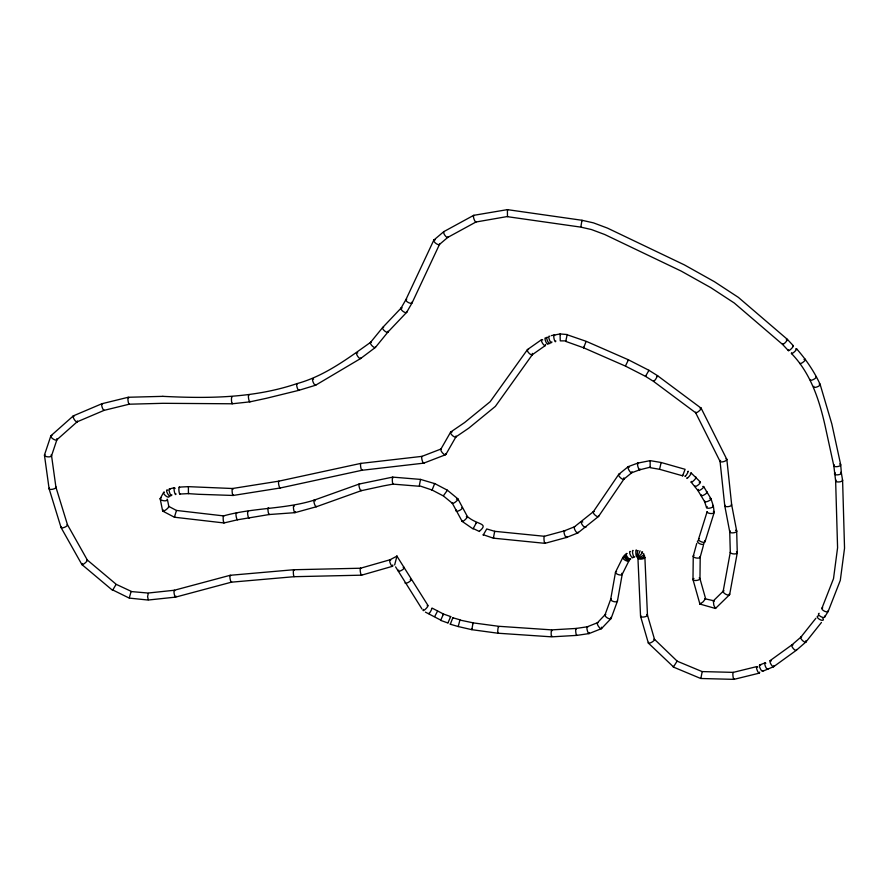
<?xml version="1.0" encoding="UTF-8"?>
<svg xmlns="http://www.w3.org/2000/svg" width="889" height="889" viewBox="0 0 889 889"><rect width="100%" height="100%" fill="white"/><g stroke="black" fill="none" stroke-linecap="round" stroke-linejoin="round"><path stroke-width="1.33" d="M467.336 516.509C477.349 525.221 489.328 522.821 479.493 531.166M692.987 579.495L693.253 556.214M699.965 578.706L700.21 557.014M588.996 633.59L576.772 635.391L551.669 636.846L497.862 633.212L471.815 629.679L458.213 626.545L459.98 619.822L452.868 617.766M715.745 607.587L715.512 608.432L729.513 594.763M598.486 516.487L577.85 532.944L566.515 537.467L544.935 543.335L493.351 538.167L483.183 534.711M637.835 463.08L650.181 460.646L661.116 462.491L685.097 469.314L682.63 475.815L659.571 469.292L661.116 462.669M695.709 412.807L653.659 381.47L645.47 376.336L625.478 366.112L583.617 347.788L565.737 341.398L567.204 334.542L560.103 333.942L560.47 334.675M394.66 564.926L396.927 556.158L389.927 559.803M431.987 608.043L443.5 614.043L450.734 616.599L447.978 622.767M581.973 220.95L582.006 220.294L593.463 222.861L607.465 228.106L684.363 264.878L714.412 281.691L738.392 297.393L787.387 339.376L793.321 345.71M473.048 623.656L473.092 622.867L498.573 626.278L551.725 629.879L576.039 628.456L587.218 626.812L597.53 622.711M494.673 532L494.706 531.311L486.75 528.955L483.16 535.134M458.213 626.545L450.279 624.222L450.445 623.6M583.606 347.755L583.784 347.154M432.065 489.995L432.243 489.394M610.687 599.319L615.51 572.216M622.222 574.227L617.466 601.02L611.121 618.388M723.146 591.418L730.302 552.191A3.489 1.434 4.4 0 0 734.747 553.947A3.489 1.434 4.4 0 0 736.481 551.769M729.68 594.441L737.27 552.825M551.98 636.113C550.847 638.48 550.913 628.034 552.025 630.746M682.608 475.815L682.796 475.215M188.657 492.906L188.368 493.639L198.536 494.295L233.096 495.462L280.135 488.005L361.934 470.281L423.697 463.158M459.946 620.066L473.07 622.822M650.526 467.114L639.691 469.814M129.305 597.841L131.139 591.307L116.292 584.384L87.322 560.014L67.475 524.743L55.907 487.139M637.624 556.047C636.635 558.614 637.546 548.591 638.158 550.68M131.083 591.552L148.074 593.041L174.3 590.252L230.218 575.283L293.714 569.738L360.556 568.227M498.151 632.468C497.173 634.868 498.14 624.556 498.696 627.134M472.081 628.945L471.859 629.634L473.037 622.845M493.606 537.423L493.395 538.123L494.673 531.322L544.368 536.278L564.315 530.855M693.276 556.036L696.754 543.401M700.176 557.192L703.399 545.502M174.588 516.609L174.4 517.187L176.478 510.464L168.71 506.374M580.917 226.617L581.951 220.272L507.397 209.637L507.697 210.249M700.965 677.885L702.21 671.584L733.258 672.373L756.828 666.583M396.661 557.003L396.927 556.158M419.441 485.794L432.065 490.017L443.511 496.029L452.379 503.318M443.544 495.584L447.4 490.228L457.935 498.885L467.403 516.576M112.581 589.885L129.249 598.097L148.085 600.042L175.578 597.119L231.429 582.173L294.126 576.694L361.579 575.172L392.494 566.304M148.296 599.653L147.585 596.652L148.285 593.419M565.937 340.898L560.259 340.865L560.07 333.953L551.258 335.609M473.092 528.488L479.482 531.511M625.534 365.79L628.445 359.812L586.229 341.332L567.093 334.742M440.677 620.089L425.42 612.132M698.543 539.156L707.144 511.664M705.044 541.69L714.167 512.52M44.472 454.968L50.829 435.943M51.518 455.868L56.952 439.611M434.699 616.521L437.555 611.132M637.88 556.114L637.657 556.992A3.567 0.722 -46 0 0 641.591 553.68A3.567 0.722 -46 0 0 641.514 552.125M604.976 614.921L610.71 599.23M653.759 380.937L655.326 379.836L657.638 375.769L701.11 408.162M821.881 608.365L833.515 578.639L837.582 547.702L835.638 480.86L833.793 465.692L825.081 425.687C819.191 399.528 810.557 373.169 791.466 353.522M828.204 611.321L840.305 580.35L844.539 548.18L842.594 480.293M684.93 476.115C684.552 478.615 690.031 469.203 687.619 471.615M645.658 375.569L645.492 376.336L648.959 370.324L657.627 375.736L656.66 376.492M673.362 666.361L673.251 667.006L700.743 678.496L733.947 679.363L759.328 673.14M428.92 613.243C428.287 615.855 433.087 607.409 431.543 608.554M507.663 216.483L475.971 222.006L447.723 237.43M452.568 618.355L452.845 617.788L450.301 624.2M637.769 556.047A3.4 0.689 -46 0 0 637.602 556.981L640.058 550.769M433.788 240.174L405.906 299.637L400.995 308.216M439.544 244.308L412.107 302.827L406.718 312.239M434.41 484.027L434.677 483.538L447.389 490.206L446.745 490.65M585.962 341.821L583.64 347.766M615.566 572.038L622.889 557.336M622.167 574.405L628.99 560.726M450.301 617.31L450.701 616.622M723.313 591.096L713.334 600.875L713.834 605.265L715.467 608.454M441.055 449.001L421.942 456.368L360.845 463.391L278.813 481.16L232.474 488.506L188.401 486.661L188.401 493.617L179.867 494.051M443.044 614.744L443.478 614.043L440.655 620.389L447.945 623M700.11 603.287L699.987 604.076L715.367 608.443M160.242 498.518L163.643 492.384M627.956 360.501L628.412 359.812L648.937 370.291L648.492 370.702M440.833 449.234L450.59 432.176M445.845 454.49L455.99 436.766M432.098 489.995L434.688 483.594L420.53 479.404L419.219 486.25L393.038 484.127L383.437 485.894L361.145 490.728L316.328 506.763L294.948 512.664L269.189 514.531L237.541 519.787L223.984 522.954L174.4 517.22L162.765 511.119M824.625 617.11L828.126 611.476M593.296 511.775L618.711 474.404M598.597 516.365L623.978 479.049M475.926 523.165L476.36 522.765L473.048 528.911L462.202 521.421M532.367 354.633L495.373 406.384L468.781 428.142L455.824 436.955M815.88 618.277L800.833 637.18M821.447 622.456L805.967 641.914M370.513 342.421L382.726 327.441L401.095 308.072M375.436 347.388L387.982 332.008M387.926 332.075L406.617 312.383M597.408 622.789L605.109 614.688M601.52 628.579L610.976 618.622M50.973 435.721L73.298 415.919M56.818 439.844L77.21 421.753M650.148 460.646L650.17 467.681L659.571 469.292M791.899 644.914L800.956 637.069M805.923 641.969L796.311 650.304L773.697 666.639M116.015 584.54L112.57 590.329L81.899 564.548M593.419 511.653L574.427 526.833M433.954 239.963L443.811 231.629M439.377 244.508L447.789 237.396M713.411 600.753L714.234 601.453M618.833 474.282L628.212 466.647L637.78 463.091M623.856 479.171L631.768 472.737L639.747 469.792M791.955 644.858L770.141 660.616M370.624 342.298C347.777 358.545 324.341 376.191 296.959 383.626C253.621 398.283 208.104 398.616 162.887 396.35L162.854 396.35M375.38 347.443L360.645 358.511L315.573 385.237M541.623 339.62L527.488 349.566L490.161 401.706L464.625 422.542L450.756 431.987M545.313 345.554L532.255 354.744M704.61 598.719L713.611 600.708M443.878 231.596L473.681 215.338L507.397 209.637L507.475 216.683L580.717 227.106L591.463 229.551L604.731 234.518L681.163 271.078L710.811 287.658L734.214 302.971L782.564 344.41L788.387 350.633M773.63 666.672L762.662 671.262M676.996 661.105L702.243 671.639M73.42 415.83L101.913 403.728M77.087 421.842L104.169 410.34L129.205 404.206L162.954 403.306L232.196 403.784L249.853 401.861L266.356 398.305L298.782 390.349L315.506 385.259M564.259 530.866L574.483 526.799M589.051 633.579L601.397 628.667M423.753 463.136L445.611 454.712M759.706 664.939L765.051 662.916M314.173 500.14L359.212 484.027M360.512 568.227L389.982 559.781M314.228 500.129C284.813 509.364 253.309 507.53 223.561 515.898M101.968 403.717L128.26 397.261L162.887 396.35M169.41 488.939L174.4 487.717M359.267 484.016L392.694 477.115L420.53 479.404M179.234 487.105L188.401 486.661M176.489 510.453L223.595 515.898M699.987 604.076L703.177 601.786L705.577 598.586L699.932 578.539M691.175 472.97L700.388 482.071M654.471 639.302L677.129 661.094L673.473 666.906L648.403 643.125M691.186 482.16L697.932 490.539L704.577 501.563M796.566 348.766C806.012 359.467 814.157 371.358 820.125 384.37M396.927 556.147L427.82 605.209M395.605 566.882L421.975 608.998M703.677 486.605L710.933 498.662L713.334 505.941M462.136 521.354L452.345 503.285M81.866 564.515L61.074 527.588L49.117 488.75M701.143 408.195L726.791 459.291M695.631 412.74L720.09 461.469M704.544 501.507L706.555 507.597M820.147 384.437L831.837 423.986L840.705 464.769L841.383 473.104M647.436 614.977L654.537 639.413M640.569 616.299L648.337 643.025M693.02 579.661L699.887 603.987M167.443 499.629L168.843 506.552M160.187 498.885L162.631 510.942M736.681 531.066L731.669 504.774L726.846 459.435M729.747 531.878L724.768 505.808L720.046 461.313M841.372 473.015L842.583 480.204M51.54 455.601L55.929 487.216M44.461 455.235L49.095 488.672M713.356 506.019L714.189 512.253M647.47 615.144L644.881 557.403M640.547 616.133L637.935 558.048M736.681 531.155L737.27 552.736M729.736 531.789L730.291 552.28M392.782 564.96A3.489 0.978 68.3 0 1 391.649 565.771A3.489 0.978 68.3 0 1 389.726 561.359A3.489 0.978 68.3 0 1 390.704 560.181M361.812 574.772A3.5 0.7 81.4 0 1 360.356 571.838A3.5 0.7 81.4 0 1 360.856 568.504M294.292 576.483A3.478 0.567 86.9 0 1 293.348 572.794A3.478 0.567 86.9 0 1 294.081 570.327M231.651 581.873A3.489 0.733 80 0 1 230.073 578.661A3.489 0.733 80 0 1 230.64 575.65M175.9 596.086A3.489 0.745 79.5 0 1 174.922 596.33A3.489 0.745 79.5 0 1 173.977 591.73A3.489 0.745 79.5 0 1 174.789 590.707M86.7 560.003A3.512 0.845 -39.8 0 1 86.611 561.504A3.512 0.845 -39.8 0 1 82.955 564.393A3.512 0.845 -39.8 0 1 82.233 563.515M67.142 524.499A3.489 1.156 -23.3 0 1 64.341 527.377A3.489 1.156 -23.3 0 1 61.363 526.721M55.607 486.794A3.489 1.289 -12.5 0 1 52.607 489.25A3.489 1.289 -12.5 0 1 49.34 488.061M51.095 454.968A3.523 1.445 5.2 0 1 47.984 456.868A3.523 1.445 5.2 0 1 44.917 454.49M56.763 438.71A3.534 1.434 33.6 0 1 55.24 439.966A3.534 1.434 33.6 0 1 51.329 437.344A3.534 1.434 33.6 0 1 51.962 435.488M77.354 420.964A3.5 1.167 57.9 0 1 75.732 421.253A3.5 1.167 57.9 0 1 73.276 417.33A3.5 1.167 57.9 0 1 74.276 416.041M104.302 410.207A3.489 0.911 71.6 0 1 102.013 406.806A3.489 0.911 71.6 0 1 102.535 404.039M129.361 404.051A3.489 0.678 82.4 0 1 127.994 400.217A3.489 0.678 82.4 0 1 128.738 397.85M232.496 403.184A3.489 0.556 87.1 0 1 231.518 400.861A3.489 0.556 87.1 0 1 232.029 396.961M250.12 401.372A3.489 0.711 80.8 0 1 248.631 398.772A3.489 0.711 80.8 0 1 249.02 395.172M299.071 389.86A3.478 0.845 74.6 0 1 297.07 387.26A3.478 0.845 74.6 0 1 297.404 383.87M315.839 384.504A3.489 1.011 66.8 0 1 314.362 384.392A3.489 1.011 66.8 0 1 312.572 380.136A3.489 1.011 66.8 0 1 313.595 379.17M360.856 357.823A3.489 1.189 55.9 0 1 359.056 357.889A3.489 1.189 55.9 0 1 356.589 354.022A3.489 1.189 55.9 0 1 357.778 352.977M375.558 347.154A3.489 1.311 46.2 0 1 371.791 345.499A3.489 1.311 46.2 0 1 371.191 342.198M388.026 331.197A3.478 1.356 41.3 0 1 386.304 332.019A3.478 1.356 41.3 0 1 382.915 328.986A3.478 1.356 41.3 0 1 383.637 327.285M406.706 311.506A3.489 1.4 36.9 0 1 404.851 312.383A3.489 1.4 36.9 0 1 401.261 309.505A3.489 1.4 36.9 0 1 402.195 307.894M412.029 302.004A3.478 1.445 27.5 0 1 410.429 303.238A3.478 1.445 27.5 0 1 406.462 301.127A3.478 1.445 27.5 0 1 406.729 299.193M439.577 244.019A3.523 1.4 37.6 0 1 435.199 242.83A3.523 1.4 37.6 0 1 435.154 239.897M448 236.93A3.489 1.189 55.6 0 1 444.833 235.218A3.489 1.189 55.6 0 1 444.311 231.585M476.193 221.772A3.512 0.933 71.1 0 1 473.87 218.661A3.512 0.933 71.1 0 1 474.237 215.571M786.276 339.798A3.489 0.7 -46.3 0 1 787.121 340.32A3.489 0.7 -46.3 0 1 783.854 343.843A3.489 0.7 -46.3 0 1 782.742 343.632M792.555 345.877A3.478 0.722 -45 0 1 792.877 346.921A3.478 0.722 -45 0 1 789.576 350.21A3.478 0.722 -45 0 1 788.565 349.855M795.644 348.955A3.489 0.778 -42.9 0 1 796.177 349.877A3.489 0.778 -42.9 0 1 792.755 353.122A3.489 0.778 -42.9 0 1 791.643 352.733M804.045 359.489A3.489 0.9 -36.9 0 1 805.212 360.101A3.489 0.9 -36.9 0 1 801.811 363.023A3.489 0.9 -36.9 0 1 799.8 363.145M815.613 376.48A3.489 1.056 -28.6 0 1 814.035 379.192A3.489 1.056 -28.6 0 1 810.324 379.503M819.169 384.015A3.489 1.167 -21.9 0 1 819.525 385.548A3.489 1.167 -21.9 0 1 815.302 387.36A3.489 1.167 -21.9 0 1 813.88 386.304M839.627 464.002A3.489 1.345 -8.1 0 1 839.916 465.814A3.489 1.345 -8.1 0 1 835.216 466.614A3.489 1.345 -8.1 0 1 834.338 464.903M840.594 472.315A3.489 1.345 -7.1 0 1 840.283 474.204A3.489 1.345 -7.1 0 1 835.538 474.704A3.489 1.345 -7.1 0 1 835.249 472.881M842.35 479.804A3.489 1.367 -5.6 0 1 838.894 481.96A3.489 1.367 -5.6 0 1 836.082 480.171M828.092 610.587A3.489 1.445 26.6 0 1 826.481 611.821A3.489 1.445 26.6 0 1 822.481 609.765A3.489 1.445 26.6 0 1 822.747 607.832M824.536 616.088A3.489 1.445 28.6 0 1 823.181 617.444A3.489 1.445 28.6 0 1 819.191 615.377A3.489 1.445 28.6 0 1 819.214 613.321M822.825 618.411A3.489 1.434 30.8 0 1 822.114 620.311A3.489 1.434 30.8 0 1 817.836 617.988A3.489 1.434 30.8 0 1 818.369 615.988M805.867 640.658A3.489 1.334 44 0 1 804.701 642.002A3.489 1.334 44 0 1 801.211 638.947A3.489 1.334 44 0 1 801.645 636.957M796.522 649.481A3.478 1.256 50.9 0 1 794.744 649.881A3.478 1.256 50.9 0 1 791.91 646.259A3.478 1.256 50.9 0 1 792.977 644.947M773.863 665.517A3.489 1.122 60.1 0 1 772.419 666.139A3.489 1.122 60.1 0 1 770.007 661.949A3.489 1.122 60.1 0 1 771.241 660.971M767.985 668.961A3.478 1 67.4 0 1 765.329 666.15A3.478 1 67.4 0 1 765.84 663.283M762.929 670.773A3.489 1.045 64.9 0 1 761.217 670.217A3.489 1.045 64.9 0 1 759.45 666.05A3.489 1.045 64.9 0 1 760.651 665.383M759.639 672.106A3.5 0.978 68.4 0 1 758.284 672.351A3.5 0.978 68.4 0 1 756.528 667.839A3.5 0.978 68.4 0 1 757.728 667.206M734.258 678.74A3.5 0.633 83.9 0 1 733.025 676.44A3.5 0.633 83.9 0 1 733.436 672.517M653.882 639.169A3.545 1.022 -31.5 0 1 651.848 642.169A3.545 1.022 -31.5 0 1 648.603 642.314M646.803 614.443A3.489 1.322 -9.7 0 1 644.425 616.91A3.489 1.322 -9.7 0 1 640.802 615.599M644.092 556.614A3.489 1.356 -6.3 0 1 643.78 558.503A3.489 1.356 -6.3 0 1 639.024 558.948A3.489 1.356 -6.3 0 1 638.735 557.114M644.081 555.336A3.489 1.256 -16 0 1 641.414 557.981A3.489 1.256 -16 0 1 638.18 556.925M643.225 553.691A3.489 1.089 -27 0 1 643.114 555.303A3.489 1.089 -27 0 1 639.091 557.325A3.489 1.089 -27 0 1 637.846 556.392M637.057 556.058A3.489 0.589 85.7 0 1 636.235 555.925A3.489 0.589 85.7 0 1 635.857 551.18A3.489 0.589 85.7 0 1 636.635 550.702M634.635 556.947A3.489 0.8 76.9 0 1 632.801 553.891A3.489 0.8 76.9 0 1 633.235 550.691M633.09 556.925A3.489 1.045 65.1 0 1 631.69 557.147A3.489 1.045 65.1 0 1 629.701 553.047A3.489 1.045 65.1 0 1 630.501 551.625M630.712 558.703A3.489 1.222 53.5 0 1 627.245 556.814A3.489 1.222 53.5 0 1 627.201 553.591M629.945 558.725A3.478 1.278 49 0 1 628.39 559.559A3.478 1.278 49 0 1 625.3 556.003A3.478 1.278 49 0 1 626.334 554.569M629.445 559.581A3.5 1.356 42 0 1 625.912 558.992A3.5 1.356 42 0 1 624.511 555.325M628.968 560.014A3.489 1.434 29.7 0 1 626.912 560.992A3.489 1.434 29.7 0 1 623.078 558.381A3.489 1.434 29.7 0 1 624.489 556.959M621.822 573.294A3.5 1.467 18.3 0 1 620.7 574.994A3.5 1.467 18.3 0 1 616.221 573.461A3.5 1.467 18.3 0 1 616.577 571.494M617.366 600.519A3.489 1.467 15.1 0 1 613.532 601.531A3.489 1.467 15.1 0 1 611.221 598.73M610.865 617.377A3.512 1.434 31.9 0 1 609.643 618.833A3.512 1.434 31.9 0 1 605.642 616.51A3.512 1.434 31.9 0 1 605.831 614.432M601.531 627.201A3.523 1.2 56.2 0 1 600.442 628.434A3.523 1.2 56.2 0 1 597.619 624.789A3.523 1.2 56.2 0 1 598.075 622.745M589.318 632.557A3.5 0.845 75.1 0 1 588.24 632.868A3.5 0.845 75.1 0 1 586.918 628.412A3.5 0.845 75.1 0 1 587.718 627.156M576.939 635.179A3.489 0.633 84.2 0 1 575.739 631.612A3.489 0.633 84.2 0 1 576.428 628.923M427.142 605.787A3.523 0.722 -45.7 0 1 427.52 606.831A3.523 0.722 -45.7 0 1 424.042 610.287A3.523 0.722 -45.7 0 1 423.475 609.443M410.229 579.35A3.478 1.011 -31.2 0 1 409.073 581.917A3.478 1.011 -31.2 0 1 405.117 582.762M403.162 567.371A3.478 1.011 -31.2 0 1 403.817 568.616A3.478 1.011 -31.2 0 1 399.717 571.149A3.478 1.011 -31.2 0 1 398.717 570.116M423.964 462.758A3.5 0.822 75.8 0 1 422.097 460.135A3.5 0.822 75.8 0 1 422.286 456.479M362.19 469.781A3.489 0.7 81.2 0 1 360.734 467.181A3.489 0.7 81.2 0 1 361.145 463.58M280.391 487.617A3.478 0.745 79.1 0 1 278.746 484.727A3.478 0.745 79.1 0 1 279.19 481.427M233.385 494.717A3.489 0.611 85.1 0 1 232.518 494.295A3.489 0.611 85.1 0 1 232.151 489.539A3.489 0.611 85.1 0 1 232.974 489.361M180.034 493.839A3.489 0.611 85 0 1 178.911 490.261A3.489 0.611 85 0 1 179.6 487.583M175.978 493.839A3.489 0.745 79.5 0 1 174.889 493.439A3.489 0.745 79.5 0 1 174.077 488.75A3.489 0.745 79.5 0 1 175.077 488.55M171.788 494.728A3.489 0.889 72.5 0 1 170.555 494.784A3.489 0.889 72.5 0 1 169.11 490.35A3.489 0.889 72.5 0 1 170.043 489.361M170.477 495.595A3.5 1.111 61.2 0 1 168.677 495.151A3.5 1.111 61.2 0 1 166.654 491.15A3.5 1.111 61.2 0 1 167.788 490.239M169.177 496.54A3.523 1.367 41.4 0 1 165.276 495.451A3.523 1.367 41.4 0 1 164.398 492.062M167.143 499.151A3.589 1.489 8.6 0 1 165.498 500.785A3.589 1.489 8.6 0 1 160.953 499.796A3.589 1.489 8.6 0 1 161.32 497.873M168.465 506.363A3.712 0.945 -37.9 0 1 165.532 510.064A3.712 0.945 -37.9 0 1 163.198 509.908M224.25 522.321A3.512 0.567 86.8 0 1 223.239 519.998A3.512 0.567 86.8 0 1 223.739 516.042M237.707 519.643A3.489 0.745 79.6 0 1 236.096 515.964A3.489 0.745 79.6 0 1 236.763 513.386M249.276 517.831A3.478 0.711 80.9 0 1 247.787 514.92A3.478 0.711 80.9 0 1 248.275 511.608M269.378 514.32A3.489 0.667 82.8 0 1 268.045 510.775A3.489 0.667 82.8 0 1 268.711 508.086M295.27 511.631A3.489 0.722 80.3 0 1 294.315 511.864A3.489 0.722 80.3 0 1 293.426 507.252A3.489 0.722 80.3 0 1 294.226 506.23M316.573 506.286A3.478 0.9 72.5 0 1 315.117 505.508A3.478 0.9 72.5 0 1 313.895 501.052A3.478 0.9 72.5 0 1 315.106 500.907M361.445 490.228A3.489 0.867 74 0 1 359.456 487.861A3.489 0.867 74 0 1 359.578 484.127M393.171 484.027A3.5 0.556 87.1 0 1 392.305 479.882A3.5 0.556 87.1 0 1 393.082 477.838M456.457 499.196A3.534 0.878 -38.4 0 1 457.735 499.707A3.534 0.878 -38.4 0 1 454.201 502.83A3.534 0.878 -38.4 0 1 452.445 502.73M461.824 507.53A3.478 1.067 -28.1 0 1 461.213 509.353A3.478 1.067 -28.1 0 1 457.19 511.264A3.478 1.067 -28.1 0 1 456.457 510.086M466.303 516.809A3.534 0.778 -43.1 0 1 466.981 517.642A3.534 0.778 -43.1 0 1 463.447 520.998A3.534 0.778 -43.1 0 1 462.424 520.476M545.201 542.701A3.512 0.6 85.4 0 1 544.068 540.268A3.512 0.6 85.4 0 1 544.568 536.489M566.793 536.456A3.489 0.911 71.6 0 1 565.615 536.8A3.489 0.911 71.6 0 1 564.037 532.433A3.489 0.911 71.6 0 1 564.882 531.178M578.061 532.111A3.489 1.1 61.5 0 1 575.527 531.022A3.489 1.1 61.5 0 1 574.705 526.777M585.984 526.755A3.489 1.245 52.1 0 1 583.917 526.666A3.489 1.245 52.1 0 1 581.35 522.91A3.489 1.245 52.1 0 1 582.762 522.054M598.697 516.009A3.5 1.356 42 0 1 594.685 514.753A3.5 1.356 42 0 1 594.263 511.564M623.867 477.804A3.5 1.356 42.6 0 1 622.511 479.104A3.5 1.356 42.6 0 1 618.933 475.859A3.5 1.356 42.6 0 1 619.955 474.27M631.935 471.603A3.512 1.122 60.4 0 1 630.445 472.17A3.512 1.122 60.4 0 1 628.067 467.892A3.512 1.122 60.4 0 1 629.434 467.125M640.013 468.925A3.489 0.856 74.3 0 1 638.813 468.914A3.489 0.856 74.3 0 1 637.524 464.38A3.489 0.856 74.3 0 1 638.502 463.625M690.32 473.415A3.478 0.567 -51.5 0 1 690.897 473.904A3.478 0.567 -51.5 0 1 688.064 477.582A3.478 0.567 -51.5 0 1 686.897 477.86M695.654 477.215A3.489 0.711 -45.4 0 1 695.454 478.693A3.489 0.711 -45.4 0 1 692.242 481.816A3.489 0.711 -45.4 0 1 691.364 481.382M699.243 482.227A3.489 0.867 -38.7 0 1 700.11 483.016A3.489 0.867 -38.7 0 1 696.62 486.027A3.489 0.867 -38.7 0 1 695.009 485.872M702.71 486.516A3.478 0.956 -34.3 0 1 703.066 487.861A3.478 0.956 -34.3 0 1 699.054 490.517A3.478 0.956 -34.3 0 1 698.354 489.394M706.355 491.739A3.478 1.011 -31.2 0 1 706.444 493.217A3.478 1.011 -31.2 0 1 702.543 495.573A3.478 1.011 -31.2 0 1 701.321 494.773M709.844 498.362A3.489 1.145 -24 0 1 710.455 499.74A3.489 1.145 -24 0 1 706.344 501.774A3.489 1.145 -24 0 1 704.699 500.907M712.589 505.419A3.489 1.289 -12.9 0 1 712.322 507.252A3.489 1.289 -12.9 0 1 707.7 508.208A3.489 1.289 -12.9 0 1 707.188 506.53M713.389 511.375A3.523 1.445 4.8 0 1 711.511 513.553A3.523 1.445 4.8 0 1 707.211 511.575M704.577 540.512A3.489 1.456 22 0 1 703.855 542.301A3.489 1.456 22 0 1 699.532 540.812A3.489 1.456 22 0 1 699.154 538.645M703.599 542.79A3.489 1.456 22.7 0 1 702.554 544.468A3.489 1.456 22.7 0 1 698.232 542.735A3.489 1.456 22.7 0 1 698.365 540.69M700.088 556.636A3.489 1.445 7.8 0 1 696.076 557.97A3.489 1.445 7.8 0 1 693.92 555.436M699.165 577.928A3.5 1.345 -7.6 0 1 698.787 579.85A3.5 1.345 -7.6 0 1 693.987 580.328A3.5 1.345 -7.6 0 1 693.942 578.461M729.369 593.53A3.556 1.467 28.2 0 1 728.08 595.03A3.556 1.467 28.2 0 1 723.924 592.907A3.556 1.467 28.2 0 1 724.057 590.818M735.592 530.255A3.489 1.356 -6.2 0 1 735.881 532.1A3.489 1.356 -6.2 0 1 731.169 532.767A3.489 1.356 -6.2 0 1 730.28 531.011M731.247 504.263A3.478 1.334 -8.4 0 1 728.424 506.608A3.478 1.334 -8.4 0 1 725.013 505.196M725.935 458.857A3.512 1.256 -16.5 0 1 725.935 460.613A3.512 1.256 -16.5 0 1 721.379 461.936A3.512 1.256 -16.5 0 1 720.59 460.413M700.121 408.295A3.534 0.845 -40.3 0 1 700.71 409.273A3.534 0.845 -40.3 0 1 697.176 412.374A3.534 0.845 -40.3 0 1 695.798 412.085M555.769 340.876A3.489 0.767 78.5 0 1 554.68 340.776A3.489 0.767 78.5 0 1 553.736 336.109A3.489 0.767 78.5 0 1 554.703 335.609M551.825 341.832A3.5 0.967 69.3 0 1 550.524 341.965A3.5 0.967 69.3 0 1 548.824 337.676A3.5 0.967 69.3 0 1 549.702 336.453M550.091 342.754A3.489 1.011 66.6 0 1 548.78 343.01A3.489 1.011 66.6 0 1 546.868 338.953A3.489 1.011 66.6 0 1 547.546 337.342M548.246 343.654A3.489 1 67.5 0 1 546.691 343.276A3.489 1 67.5 0 1 545.024 338.987A3.489 1 67.5 0 1 546.168 338.298M545.479 344.443A3.489 1.145 58.7 0 1 544.001 345.076A3.489 1.145 58.7 0 1 541.501 340.954A3.489 1.145 58.7 0 1 542.757 339.965M532.278 353.366A3.5 1.311 46.4 0 1 530.966 354.622A3.5 1.311 46.4 0 1 527.566 351.177A3.5 1.311 46.4 0 1 528.566 349.599M455.979 435.999A3.523 1.356 43 0 1 454.09 436.699A3.523 1.356 43 0 1 450.756 433.343A3.523 1.356 43 0 1 452.034 432.032M445.778 453.546A3.589 1.3 49.9 0 1 442.733 453.146A3.589 1.3 49.9 0 1 441.444 448.989"/></g></svg>
